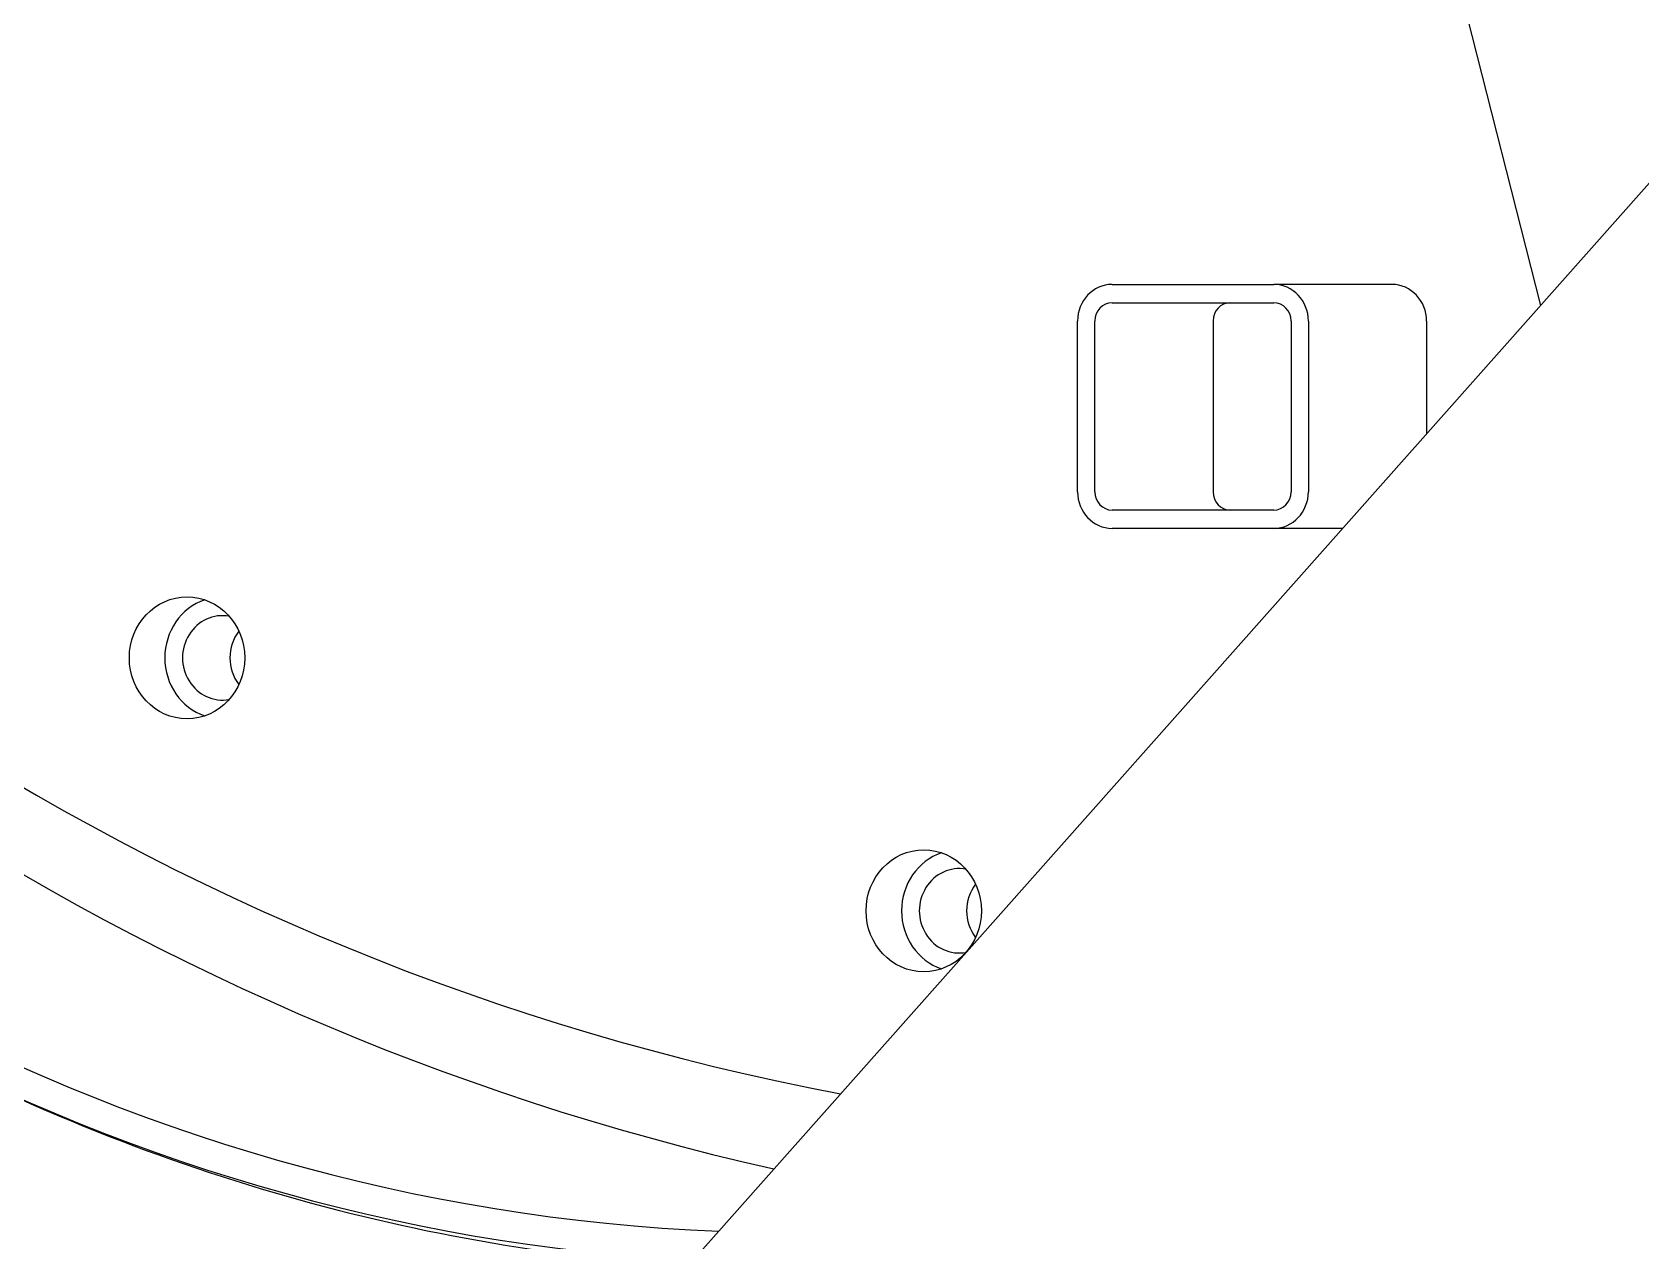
# Model space of a CAD drawing. Header units: millimetres. Extents: x -360063 to 84100, y -179792 to 59400.
# Drawn here: x 7691.7 to 7955.4, y 43322.3 to 43520.5 of the extents above; entities that cross this region are included whole.
import ezdxf

# ---------------------------------------------------------------- set-up
doc = ezdxf.new("R2010")
doc.units = ezdxf.units.MM
doc.header["$LTSCALE"] = 100
doc.layers.add('Visible', color=7, linetype='Continuous', lineweight=25)

msp = doc.modelspace()

# ---------------------------------------------------------------- linework, layer by layer
at = {"layer": 'Visible'}
for p, q in [((8036.16, 43585.17), (7769.84, 43285.17)), ((7914.43, 43572.53), (7938.99, 43475.71)), ((7868.75, 43479.17), (7895.25, 43479.17)), ((7914.63, 43479.17), (7895.25, 43479.17)), ((7868.75, 43476.17), (7895.25, 43476.17)), ((7863.07, 43445.17), (7863.07, 43473.17)), ((7865.91, 43445.17), (7865.91, 43473.17)), ((7885.29, 43473.17), (7885.29, 43445.17)), ((7898.09, 43473.17), (7898.09, 43445.17)), ((7900.93, 43473.17), (7900.93, 43445.17)), ((7920.3, 43473.17), (7920.3, 43454.66)), ((7895.25, 43442.17), (7868.75, 43442.17)), ((7895.25, 43439.17), (7868.75, 43439.17)), ((7906.55, 43439.17), (7895.25, 43439.17))]:
    msp.add_line(p, q, dxfattribs=at)
for centre, major_axis, ratio, start_param, end_param in [((7816.38, 43800.17), (0, 481.5), 0.795801, 0.18649, 3.098743), ((7816.38, 43800.17), (0, -476.5), 0.795801, 3.260217, 6.251137), ((7907.19, 43800.17), (0, 476.5), 0.946407, 0.109602, 2.931834), ((7901.38, 43800.17), (0, 461), 0.946407, 6.257012, 9.247012), ((7868.75, 43473.17), (0, 6), 0.946407, 0, 1.570796), ((7895.25, 43473.17), (0, 6), 0.946407, 4.712389, 6.283185), ((7914.63, 43473.17), (0, 6), 0.946407, 4.712389, 6.283185), ((7868.75, 43473.17), (0, 3), 0.946407, 0, 1.570796), ((7888.13, 43473.17), (0, 3), 0.946407, 0, 1.570796), ((7895.25, 43473.17), (0, 3), 0.946407, 4.712389, 6.283185), ((7868.75, 43445.17), (0, -6), 0.946407, 4.712389, 6.283185), ((7868.75, 43445.17), (0, -3), 0.946407, 4.712389, 6.283185), ((7888.13, 43445.17), (0, -3), 0.946407, 4.712389, 6.283185), ((7895.25, 43445.17), (0, -6), 0.946407, 0, 1.570796), ((7895.25, 43445.17), (0, -3), 0.946407, 0, 1.570796), ((7722.86, 43417.93), (0, 10), 0.946407, 0.312184, 2.829408), ((7722.86, 43417.93), (0, 6.92), 0.946407, 6.112748, 9.595216), ((7730.62, 43417.93), (0, 6.92), 0.946407, 0.883598, 2.257995), ((7843.68, 43376.45), (0, 10), 0.946407, 0.312184, 2.829408), ((7843.68, 43376.45), (0, 6.92), 0.946407, 6.112748, 9.595216), ((7851.43, 43376.45), (0, 6.92), 0.946407, 0.883598, 2.257995), ((7818.37, 43800.17), (0, 482.5), 0.795631, 2.733032, 3.091704)]:
    msp.add_ellipse(centre, major_axis=major_axis, ratio=ratio, start_param=start_param, end_param=end_param, dxfattribs=at)
for centre in [(7717.05, 43417.93), (7837.86, 43376.45)]:
    msp.add_ellipse(centre, major_axis=(0, -10), ratio=0.946407, dxfattribs=at)

doc.saveas('drawing.dxf')
